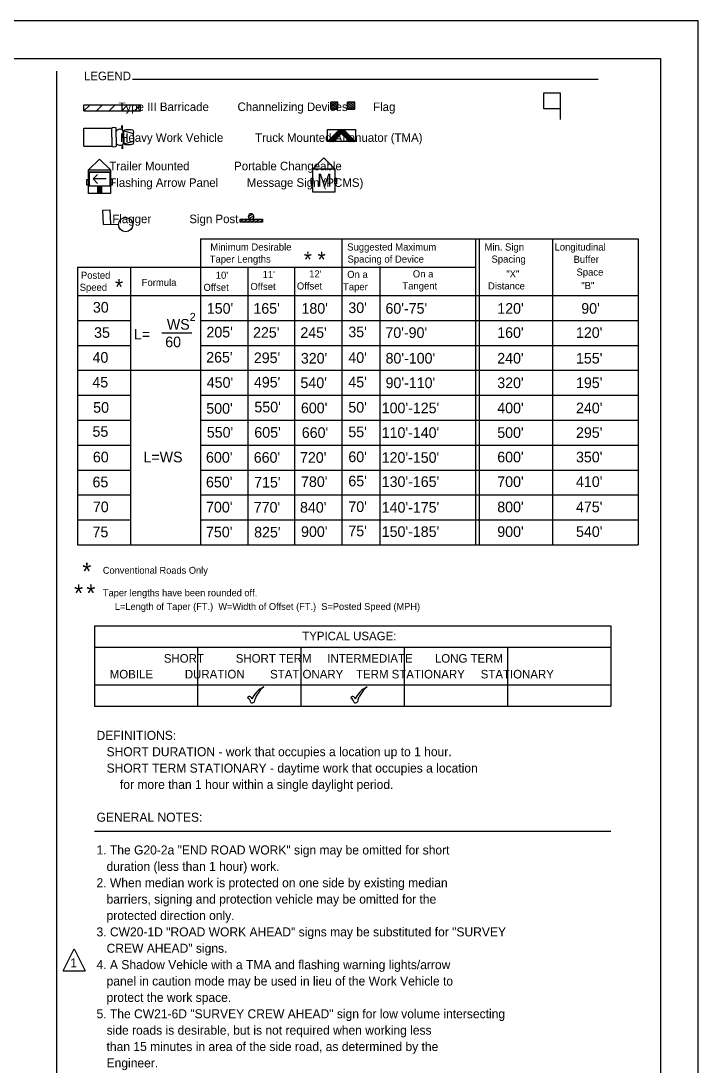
# Model space of a CAD drawing. Extents: x 0 to 29242, y 0 to 23092.
# Drawn here: x 25.15 to 34.17, y 8.27 to 22.18 of the extents above; entities that cross this region are included whole.
import ezdxf

# ---------------------------------------------------------------- set-up
doc = ezdxf.new("R2010")
doc.units = 0
doc.layers.add('D_BATCH_PLOT', color=7, linetype='Continuous')
doc.layers.add('Level 1', color=7, linetype='Continuous')

msp = doc.modelspace()

# ---------------------------------------------------------------- linework, layer by layer
at = {"layer": 'D_BATCH_PLOT'}
msp.add_lwpolyline([(0.166, 0.178), (34.166, 0.178), (34.166, 22.178), (0.166, 22.178)], close=True, dxfattribs=at)
at = {"layer": 'Level 1'}
for p, q in [((34.166, 22.178), (0.166, 22.178)), ((34.166, 0.178), (34.166, 22.178)), ((25.625, 21.508), (25.625, 5.19)), ((26.639, 21.404), (32.838, 21.404)), ((25.991, 21.059), (26.745, 21.059)), ((25.991, 20.981), (25.991, 21.059)), ((25.991, 20.981), (26.069, 21.058)), ((26.159, 20.981), (26.237, 21.059)), ((26.327, 20.981), (26.405, 21.059)), ((26.495, 20.981), (26.573, 21.059)), ((26.663, 20.981), (26.741, 21.059)), ((26.745, 20.981), (26.745, 21.059)), ((29.276, 21.002), (29.276, 21.097)), ((29.371, 21.097), (29.276, 21.097)), ((29.371, 21.002), (29.371, 21.097)), ((29.5, 21.002), (29.5, 21.097)), ((29.595, 21.097), (29.5, 21.097)), ((29.595, 21.002), (29.595, 21.097)), ((32.329, 21.006), (32.329, 20.864)), ((25.991, 20.981), (26.745, 20.981)), ((29.276, 21.002), (29.371, 21.002)), ((29.5, 21.002), (29.595, 21.002)), ((25.991, 20.75), (26.362, 20.75)), ((25.991, 20.51), (25.991, 20.75)), ((26.362, 20.63), (26.362, 20.75)), ((26.419, 20.63), (26.419, 20.75)), ((26.496, 20.757), (26.496, 20.786)), ((26.501, 20.729), (26.501, 20.786)), ((26.504, 20.729), (26.504, 20.786)), ((29.233, 20.571), (29.395, 20.734)), ((29.606, 20.572), (29.445, 20.733)), ((26.362, 20.63), (26.362, 20.51)), ((26.419, 20.63), (26.419, 20.51)), ((26.515, 20.63), (26.515, 20.716)), ((26.515, 20.63), (26.515, 20.544)), ((26.522, 20.716), (26.652, 20.681)), ((26.522, 20.63), (26.522, 20.716)), ((26.522, 20.63), (26.522, 20.544)), ((26.652, 20.63), (26.652, 20.681)), ((26.652, 20.63), (26.652, 20.579)), ((29.314, 20.571), (29.421, 20.678)), ((29.528, 20.571), (29.421, 20.678)), ((25.991, 20.51), (26.362, 20.51)), ((26.496, 20.503), (26.496, 20.474)), ((26.501, 20.531), (26.501, 20.474)), ((26.504, 20.531), (26.504, 20.474)), ((26.522, 20.544), (26.652, 20.579)), ((26.199, 20.34), (26.053, 20.194)), ((26.344, 20.194), (26.199, 20.34)), ((29.184, 20.356), (29.039, 20.21)), ((29.33, 20.21), (29.184, 20.356)), ((26.062, 20.165), (26.062, 19.984)), ((26.335, 20.165), (26.062, 20.165)), ((26.062, 20.165), (26.335, 20.165)), ((26.114, 20.075), (26.172, 20.133)), ((26.289, 20.075), (26.114, 20.075)), ((26.114, 20.075), (26.173, 20.015)), ((26.335, 20.165), (26.335, 19.984)), ((26.062, 19.984), (26.335, 19.984)), ((26.171, 19.984), (26.171, 19.892)), ((26.185, 19.984), (26.185, 19.892)), ((26.199, 19.984), (26.199, 19.892)), ((26.212, 19.984), (26.212, 19.892)), ((26.226, 19.984), (26.226, 19.892)), ((26.241, 19.657), (26.336, 19.662)), ((26.252, 19.467), (26.241, 19.657)), ((26.336, 19.662), (26.347, 19.473)), ((28.07, 19.501), (28.07, 19.538)), ((28.07, 19.538), (28.207, 19.538)), ((28.366, 19.501), (28.07, 19.501)), ((28.226, 19.538), (28.366, 19.538)), ((28.366, 19.538), (28.366, 19.501)), ((26.452, 19.467), (26.252, 19.466)), ((27.542, 19.278), (33.367, 19.278)), ((27.542, 19.278), (27.542, 15.205)), ((29.423, 19.278), (29.423, 15.205)), ((31.202, 19.278), (31.202, 15.205)), ((31.251, 19.278), (31.251, 15.205)), ((32.227, 19.278), (32.227, 15.205)), ((33.367, 19.278), (33.367, 15.205)), ((25.905, 18.901), (27.542, 18.901)), ((25.905, 18.901), (25.905, 15.205)), ((26.613, 18.901), (26.613, 15.205)), ((27.542, 18.901), (31.202, 18.901)), ((28.173, 18.897), (28.173, 15.205)), ((28.794, 18.897), (28.794, 15.205)), ((29.929, 18.91), (29.929, 15.214)), ((25.905, 18.524), (33.367, 18.524)), ((25.905, 18.192), (26.613, 18.192)), ((27.542, 18.192), (33.367, 18.192)), ((27.029, 18.027), (27.426, 18.027)), ((25.905, 17.86), (26.613, 17.86)), ((27.542, 17.86), (33.367, 17.86)), ((25.905, 17.528), (33.367, 17.528)), ((25.905, 17.196), (26.613, 17.196)), ((27.542, 17.196), (33.367, 17.196)), ((25.905, 16.865), (26.613, 16.865)), ((27.542, 16.865), (33.367, 16.865)), ((25.905, 16.532), (26.613, 16.532)), ((27.542, 16.532), (33.367, 16.532)), ((25.905, 16.201), (26.613, 16.201)), ((27.542, 16.201), (33.367, 16.201)), ((25.905, 15.869), (26.613, 15.869)), ((27.542, 15.869), (33.367, 15.869)), ((25.905, 15.537), (26.613, 15.537)), ((27.542, 15.537), (33.367, 15.537)), ((25.905, 15.205), (33.367, 15.205)), ((26.13, 14.129), (26.13, 13.056)), ((26.13, 14.129), (33.005, 14.129)), ((33.005, 14.129), (33.005, 13.056)), ((26.13, 13.842), (33.005, 13.842)), ((27.505, 13.842), (27.505, 13.056)), ((28.88, 13.842), (28.88, 13.056)), ((30.255, 13.842), (30.255, 13.056)), ((31.63, 13.842), (31.63, 13.056)), ((26.13, 13.342), (33.005, 13.342)), ((26.13, 13.056), (33.005, 13.056)), ((26.13, 11.396), (33.005, 11.396)), ((25.716, 9.536), (25.861, 9.827)), ((25.861, 9.827), (26.007, 9.536)), ((25.716, 9.536), (26.007, 9.536))]:
    msp.add_line(p, q, dxfattribs=at)
for points in [[(2.166, 21.678), (33.666, 21.678), (33.666, 0.678), (2.166, 0.678)], [(32.112, 21.006), (32.112, 21.222), (32.329, 21.222), (32.329, 21.006)], [(29.606, 20.734), (29.606, 20.571), (29.233, 20.571), (29.233, 20.734)], [(26.344, 19.881), (26.053, 19.881), (26.053, 20.194), (26.344, 20.194)], [(29.33, 19.897), (29.039, 19.897), (29.039, 20.21), (29.33, 20.21)], [(26.053, 19.99), (26.029, 19.99), (26.029, 20.069), (26.053, 20.069)], [(26.368, 19.992), (26.344, 19.992), (26.344, 20.071), (26.368, 20.071)], [(29.039, 20.007), (29.015, 20.007), (29.015, 20.085), (29.039, 20.085)], [(29.354, 20.008), (29.33, 20.008), (29.33, 20.087), (29.354, 20.087)]]:
    msp.add_lwpolyline(points, close=True, dxfattribs=at)
for points in [[(29.276, 21.052), (29.354, 21.097)], [(29.276, 21.074), (29.316, 21.097)], [(29.276, 21.03), (29.371, 21.085)], [(29.276, 21.008), (29.371, 21.063)], [(29.303, 21.002), (29.371, 21.041)], [(29.341, 21.002), (29.371, 21.019)], [(29.5, 21.052), (29.578, 21.097)], [(29.5, 21.074), (29.54, 21.097)], [(29.5, 21.03), (29.595, 21.085)], [(29.5, 21.008), (29.595, 21.063)], [(29.528, 21.002), (29.595, 21.041)], [(29.566, 21.002), (29.595, 21.019)], [(29.301, 20.64), (29.452, 20.726)], [(29.321, 20.66), (29.446, 20.732)], [(29.341, 20.68), (29.434, 20.733)], [(29.362, 20.7), (29.419, 20.733)], [(29.381, 20.72), (29.405, 20.734)], [(29.241, 20.58), (29.468, 20.71)], [(29.242, 20.571), (29.413, 20.67)], [(29.256, 20.571), (29.394, 20.651)], [(29.261, 20.6), (29.462, 20.716)], [(29.271, 20.571), (29.374, 20.631)], [(29.281, 20.62), (29.457, 20.721)], [(29.286, 20.571), (29.355, 20.611)], [(29.301, 20.571), (29.336, 20.592)], [(29.423, 20.676), (29.473, 20.705)], [(29.428, 20.671), (29.478, 20.7)], [(29.434, 20.665), (29.484, 20.694)], [(29.439, 20.66), (29.489, 20.689)], [(29.445, 20.655), (29.494, 20.683)], [(29.45, 20.649), (29.5, 20.678)], [(29.455, 20.644), (29.505, 20.673)], [(29.461, 20.639), (29.51, 20.667)], [(29.466, 20.633), (29.516, 20.662)], [(29.471, 20.628), (29.521, 20.656)], [(29.477, 20.622), (29.527, 20.651)], [(29.482, 20.617), (29.532, 20.646)], [(29.488, 20.612), (29.537, 20.64)], [(29.493, 20.606), (29.543, 20.635)], [(29.498, 20.601), (29.548, 20.629)], [(29.504, 20.595), (29.553, 20.624)], [(29.509, 20.59), (29.559, 20.619)], [(29.515, 20.585), (29.564, 20.613)], [(29.52, 20.579), (29.569, 20.608)], [(29.525, 20.574), (29.575, 20.602)], [(29.536, 20.571), (29.58, 20.597)], [(29.55, 20.571), (29.586, 20.592)], [(29.315, 20.571), (29.317, 20.572)], [(29.565, 20.571), (29.591, 20.586)], [(29.58, 20.571), (29.596, 20.581)], [(29.594, 20.571), (29.602, 20.576)], [(28.07, 19.51), (28.119, 19.538)], [(28.108, 19.501), (28.172, 19.538)], [(28.161, 19.501), (28.244, 19.549)], [(28.179, 19.573), (28.236, 19.606)], [(28.19, 19.548), (28.252, 19.584)], [(28.214, 19.501), (28.278, 19.538)], [(28.267, 19.501), (28.332, 19.538)], [(28.321, 19.501), (28.366, 19.527)]]:
    msp.add_lwpolyline(points, dxfattribs=at)
msp.add_circle((26.547, 19.467), 0.0944, dxfattribs=at)
for centre, radius, start, end in [((26.621, 20.698), 0.036, 331.8801, 28.1199), ((26.621, 20.562), 0.036, 331.8801, 28.1199), ((28.217, 19.574), 0.0371, 284.5051, 254.7774)]:
    msp.add_arc(centre, radius, start, end, dxfattribs=at)
for centre, major_axis, ratio, start_param, end_param in [((26.391, 20.75), (0.0284, 0), 0.269913, 0, 3.141593), ((26.467, 20.711), (0.0476, 0.0059), 0.503092, 0, 3.141593), ((26.587, 20.716), (0.0649, -0.0007), 0.2034, 0, 3.141593), ((26.391, 20.51), (0.0284, 0), 0.269913, 3.141593, 6.283185), ((26.467, 20.55), (0.0476, -0.0059), 0.503092, 3.141593, 6.283185), ((26.587, 20.545), (0.0649, 0.0007), 0.2034, 3.141593, 6.283185), ((28.588, 13.051), (-0.382, 0), 0.81, 5.269501, 5.941673), ((28.711, 13.047), (-0.462, 0), 0.81, 5.491876, 6.115654), ((29.963, 13.051), (-0.382, 0), 0.81, 5.269501, 5.941673), ((30.086, 13.047), (-0.462, 0), 0.81, 5.491876, 6.115654), ((28.194, 13.166), (-0.0249, 0), 0.81, 4.56244, 6.153429), ((28.073, 13.084), (0.143, 0), 0.81, 0.206595, 0.823066), ((28.177, 13.147), (0.052, 0), 0.81, 0.175027, 1.148095), ((28.232, 13.132), (-0.036, 0), 0.81, 0.999988, 2.272695), ((29.569, 13.166), (-0.0249, 0), 0.81, 4.56244, 6.153429), ((29.448, 13.084), (0.143, 0), 0.81, 0.206595, 0.823066), ((29.552, 13.147), (0.052, 0), 0.81, 0.175027, 1.148095), ((29.607, 13.132), (-0.036, 0), 0.81, 0.999988, 2.272695)]:
    msp.add_ellipse(centre, major_axis=major_axis, ratio=ratio, start_param=start_param, end_param=end_param, dxfattribs=at)

# ---------------------------------------------------------------- texts
for s, height, p in [('LEGEND', 0.114, (25.991, 21.389)), ('            Type III Barricade         Channelizing Devices        Flag', 0.114, (25.943, 20.978)), ('           Heavy Work Vehicle          Truck Mounted Attenuator (TMA)', 0.114, (26.008, 20.568)), ('        Trailer Mounted              Portable Changeable', 0.114, (25.991, 20.19)), ('        Flashing Arrow Panel         Message Sign (PCMS)', 0.114, (25.991, 19.969)), ('M', 0.171, (29.099, 19.973)), ('        Flagger            Sign Post', 0.114, (26.031, 19.486)), ('Minimum Desirable', 0.09435, (27.674, 19.122)), ('Suggested Maximum', 0.09435, (29.496, 19.122)), ('Min. Sign', 0.0944, (31.323, 19.122)), ('Longitudinal', 0.09435, (32.255, 19.122)), ('Taper Lengths', 0.09435, (27.665, 18.961)), ('*', 0.209, (28.917, 18.898)), ('*', 0.21, (29.1, 18.897)), ('Spacing of Device', 0.09435, (29.5, 18.961)), ('Spacing', 0.0944, (31.416, 18.961)), ('Buffer', 0.0944, (32.508, 18.958)), ('Posted', 0.0942, (25.951, 18.746)), ("10'", 0.0942, (27.746, 18.746)), ("11'", 0.0943, (28.37, 18.757)), ("12'", 0.0943, (28.989, 18.764)), ('On a', 0.0944, (29.495, 18.757)), ('On a', 0.0944, (30.369, 18.764)), ('"X"', 0.0944, (31.613, 18.764)), ('Space', 0.0944, (32.547, 18.788)), ('Speed', 0.0942, (25.935, 18.585)), ('*', 0.209, (26.404, 18.533)), ('Formula', 0.0943, (26.76, 18.65)), ('Offset', 0.0942, (27.583, 18.585)), ('Offset', 0.0943, (28.207, 18.596)), ('Offset', 0.0944, (28.826, 18.603)), ('Taper', 0.0943, (29.44, 18.593)), ('Tangent', 0.0943, (30.23, 18.604)), ('Distance', 0.0943, (31.37, 18.604)), ('"B"', 0.0944, (32.611, 18.608)), ('30', 0.1415, (26.111, 18.296)), ("150'", 0.1415, (27.627, 18.281)), ("165'", 0.1414, (28.247, 18.281)), ("180'", 0.1414, (28.887, 18.281)), ("30'", 0.1414, (29.511, 18.29)), (" 60'-75'", 0.1414, (29.952, 18.281)), ("120'", 0.1415, (31.493, 18.281)), ("90'", 0.1415, (32.611, 18.281)), ('2', 0.106, (27.4, 18.186)), ('35', 0.1414, (26.127, 17.96)), ('WS', 0.1412, (27.095, 18.069)), ("205'", 0.1416, (27.622, 17.965)), ("225'", 0.141, (28.243, 17.961)), ("245'", 0.1413, (28.872, 17.959)), ("35'", 0.1412, (29.511, 17.968)), (" 70'-90'", 0.1412, (29.952, 17.959)), ("160'", 0.1412, (31.493, 17.959)), ("120'", 0.1412, (32.541, 17.959)), ('L=', 0.1414, (26.657, 17.938)), ('60', 0.141, (27.074, 17.835)), ('40', 0.1413, (26.106, 17.629)), ("265'", 0.1412, (27.619, 17.631)), ("295'", 0.1413, (28.253, 17.624)), ("320'", 0.1412, (28.879, 17.618)), ("40'", 0.1412, (29.511, 17.627)), (" 80'-100'", 0.1412, (29.954, 17.618)), ("240'", 0.1412, (31.493, 17.618)), ("155'", 0.1412, (32.541, 17.618)), ('45', 0.1414, (26.104, 17.299)), ("450'", 0.1416, (27.626, 17.295)), ("495'", 0.1413, (28.254, 17.299)), ("540'", 0.1419, (28.873, 17.291)), ("45'", 0.1413, (29.511, 17.3)), (" 90'-110'", 0.1413, (29.954, 17.291)), ("320'", 0.1414, (31.493, 17.291)), ("195'", 0.1414, (32.541, 17.291)), ("550'", 0.1416, (28.26, 16.968)), ('50', 0.1415, (26.115, 16.963)), ("500'", 0.1415, (27.62, 16.95)), ("600'", 0.1414, (28.88, 16.956)), ("50'", 0.1413, (29.511, 16.965)), ("100'-125'", 0.1413, (29.955, 16.956)), ("400'", 0.1414, (31.493, 16.956)), ("240'", 0.1414, (32.541, 16.956)), ('55', 0.1412, (26.106, 16.643)), ("550'", 0.1413, (27.627, 16.632)), ("605'", 0.1418, (28.259, 16.631)), ("660'", 0.1415, (28.891, 16.628)), ("55'", 0.1413, (29.511, 16.637)), ("110'-140'", 0.1413, (29.955, 16.628)), ("500'", 0.1413, (31.493, 16.628)), ("295'", 0.1413, (32.541, 16.628)), ('60', 0.1413, (26.111, 16.303)), ('L=WS', 0.1413, (26.784, 16.303)), ("600'", 0.1419, (27.616, 16.299)), ("660'", 0.1413, (28.252, 16.298)), ("720'", 0.1416, (28.867, 16.297)), ("60'", 0.1413, (29.511, 16.306)), ("120'-150'", 0.1413, (29.955, 16.297)), ("600'", 0.1412, (31.493, 16.303)), ("350'", 0.1412, (32.541, 16.303)), ('65', 0.1413, (26.106, 15.971)), ("650'", 0.1417, (27.616, 15.969)), ("715'", 0.1415, (28.257, 15.967)), ("780'", 0.1416, (28.881, 15.975)), ("65'", 0.1414, (29.511, 15.984)), ("130'-165'", 0.1414, (29.955, 15.975)), ("700'", 0.1415, (31.493, 15.975)), ("410'", 0.1415, (32.541, 15.975)), ('70', 0.1414, (26.111, 15.64)), ("700'", 0.142, (27.616, 15.636)), ("770'", 0.1414, (28.252, 15.634)), ("840'", 0.1417, (28.867, 15.633)), ("70'", 0.1414, (29.511, 15.642)), ("140'-175'", 0.1414, (29.955, 15.633)), ("800'", 0.1412, (31.493, 15.639)), ("475'", 0.1412, (32.541, 15.639)), ('75', 0.1413, (26.106, 15.306)), ("750'", 0.1417, (27.616, 15.305)), ("825'", 0.1415, (28.257, 15.303)), ("900'", 0.1416, (28.881, 15.31)), ("75'", 0.1414, (29.511, 15.319)), ("150'-185'", 0.1414, (29.955, 15.31)), ("900'", 0.1415, (31.493, 15.31)), ("540'", 0.1415, (32.541, 15.31)), ('*', 0.23, (25.97, 14.738)), ('Conventional Roads Only', 0.0922, (26.243, 14.82)), ('*', 0.23, (25.861, 14.448)), ('*', 0.23, (26.024, 14.448)), ('Taper lengths have been rounded off.', 0.0921, (26.244, 14.521)), ('L=Length of Taper (FT.)  W=Width of Offset (FT.)  S=Posted Speed (MPH)', 0.09196, (26.403, 14.339)), ('TYPICAL USAGE:', 0.114, (28.897, 13.935)), ('                      SHORT          SHORT TERM     INTERMEDIATE       LONG TERM', 0.114, (26.123, 13.637)), ('     MOBILE          DURATION        STATIONARY    TERM STATIONARY     STATIONARY', 0.114, (26.123, 13.427)), ('DEFINITIONS:', 0.12, (26.159, 12.61)), ('   SHORT DURATION - work that occupies a location up to 1 hour.', 0.12, (26.159, 12.392)), ('   SHORT TERM STATIONARY - daytime work that occupies a location', 0.12, (26.159, 12.174)), ('       for more than 1 hour within a single daylight period.', 0.12, (26.159, 11.956)), ('GENERAL NOTES:', 0.12, (26.159, 11.52)), ('1. The G20-2a "END ROAD WORK" sign may be omitted for short', 0.12, (26.159, 11.084)), ('   duration (less than 1 hour) work.', 0.12, (26.159, 10.866)), ('2. When median work is protected on one side by existing median', 0.12, (26.159, 10.648)), ('   barriers, signing and protection vehicle may be omitted for the', 0.12, (26.159, 10.43)), ('   protected direction only.', 0.12, (26.159, 10.212)), ('3. CW20-1D "ROAD WORK AHEAD" signs may be substituted for "SURVEY', 0.12, (26.159, 9.994)), ('   CREW AHEAD" signs.', 0.12, (26.159, 9.776)), ('1', 0.12, (25.81, 9.583)), ('4. A Shadow Vehicle with a TMA and flashing warning lights/arrow', 0.12, (26.159, 9.558)), ('   panel in caution mode may be used in lieu of the Work Vehicle to', 0.12, (26.159, 9.34)), ('   protect the work space.', 0.12, (26.159, 9.122)), ('5. The CW21-6D "SURVEY CREW AHEAD" sign for low volume intersecting', 0.12, (26.159, 8.904)), ('   side roads is desirable, but is not required when working less', 0.12, (26.159, 8.686)), ('   than 15 minutes in area of the side road, as determined by the', 0.12, (26.159, 8.468)), ('   Engineer.', 0.12, (26.159, 8.25))]:
    msp.add_text(s, height=height, dxfattribs=at).set_placement(p)

doc.saveas('drawing.dxf')
